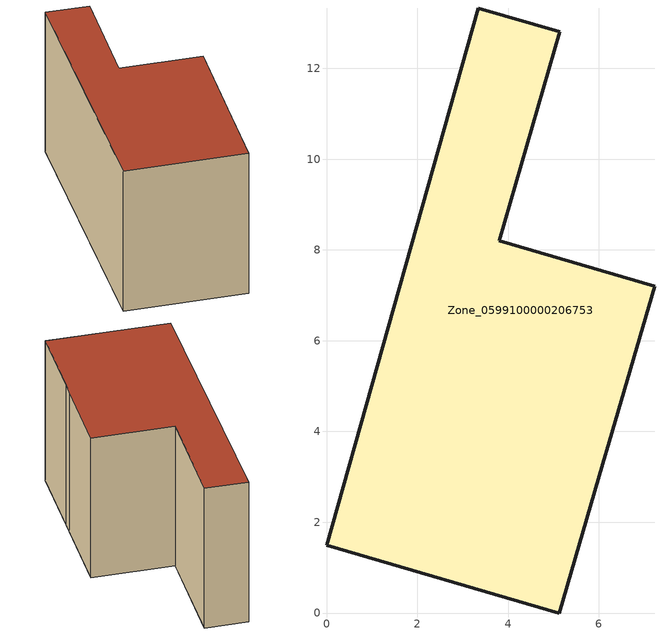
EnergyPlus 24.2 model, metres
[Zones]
Zone_0599100000206753
 floor ground (C_G): 0,1.49 3.34,13.33 5.14,12.81 3.8,8.2 7.23,7.2 6.23,3.78 6.09,3.29 5.12,0 z0
 wall outside (C_F): 3.34,13.33 0,1.49 5.12,0 6.09,3.29 6.23,3.78 7.23,7.2 3.8,8.2 5.14,12.81 3.34,13.33 z0:6.87
 roof outside (C_R): 5.12,0 6.09,3.29 6.23,3.78 7.23,7.2 3.8,8.2 5.14,12.81 3.34,13.33 0,1.49 z6.87
[BUILDING]
Pand.0599100000206753: North Axis=0; Terrain=City; Loads Convergence Tolerance Value=0.04; Temperature Convergence Tolerance Value=0.4; Solar Distribution=FullExterior; Maximum Number of Warmup Days=25; Minimum Number of Warmup Days=1
[Site:Location]
Rotterdam.The.Hague.AP_ZH_NLD Design_Conditions: Latitude=51.96; Longitude=4.45; Time Zone=1; Elevation=-4.5
[SITE:GROUNDTEMPERATURE:BUILDINGSURFACE]
18, 18, 18, 18, 18, 18, 18, 18, 18, 18, 18, 18
[MATERIAL] Thermal Absorptance=0.9; Solar Absorptance=0.7; Visible Absorptance=0.7
Name | Roughness | Thickness | Conductivity | Density | Specific Heat
G.TC.1946 | MediumSmooth | 0.15 | 1 | 540 | 1210
F.TC.1946 | Rough | 0.3 | 0.857143 | 1920 | 840
R.TC.1946 | MediumRough | 0.2 | 0.909091 | 1500 | 1000
[CONSTRUCTION]
C_G: G.TC.1946
C_F: F.TC.1946
C_R: R.TC.1946
[ZONE]
Zone_0599100000206753: Type=1; Multiplier=1; Ceiling Height=Autocalculate; Volume=Autocalculate; Floor Area=autocalculate; Part of Total Floor Area=Yes
[ZONEINFILTRATION:DESIGNFLOWRATE]
Infil_Zone_0599100000206753: Zone or ZoneList or Space or SpaceList=Zone_0599100000206753; Schedule=AlwaysOn; Design Flow Rate Calculation Method=Flow/Area; Flow Rate per Floor Area=0.003; Constant Term Coefficient=1; Temperature Term Coefficient=0; Velocity Term Coefficient=0; Velocity Squared Term Coefficient=0
[HVACTEMPLATE:ZONE:IDEALLOADSAIRSYSTEM]
Zone_0599100000206753: Maximum Heating Supply Air Temperature=50; Minimum Cooling Supply Air Temperature=13; Maximum Heating Supply Air Humidity Ratio=0.0156; Minimum Cooling Supply Air Humidity Ratio=0.0077; Heating Limit=NoLimit; Cooling Limit=NoLimit; Dehumidification Control Type=ConstantSensibleHeatRatio; Cooling Sensible Heat Ratio=0.7; Dehumidification Setpoint=60; Humidification Control Type=None; Humidification Setpoint=30; Outdoor Air Method=None; Outdoor Air Flow Rate per Person=0.00944; Outdoor Air Flow Rate per Zone Floor Area=0; Outdoor Air Flow Rate per Zone=0; Demand Controlled Ventilation Type=None; Outdoor Air Economizer Type=NoEconomizer; Heat Recovery Type=None; Sensible Heat Recovery Effectiveness=0.7; Latent Heat Recovery Effectiveness=0.65
[ZONECONTROL:THERMOSTAT]
ThermostatControl_Zone_0599100000206753: Zone or ZoneList=Zone_0599100000206753; Control Type Schedule=DualSetpointControlType; Control 1=Thermostat_Zone_0599100000206753; Temperature Difference Between Cutout And Setpoint=0
[THERMOSTATSETPOINT:DUALSETPOINT]
Thermostat_Zone_0599100000206753: Heating Setpoint Temperature Schedule=HeatingSetpoint_Zone_0599100000206753; Cooling Setpoint Temperature Schedule=CoolingSetpoint_Zone_0599100000206753
[SCHEDULE:COMPACT]
HeatingSetpoint_Zone_0599100000206753: Through: 12/31, For: AllDays, Until: 24:00, 21
CoolingSetpoint_Zone_0599100000206753: Through: 12/31, For: AllDays, Until: 24:00, 24
DualSetpointControlType: Through: 12/31, For: AllDays, Until: 24:00, 4
AlwaysOn: Through: 12/31, For: AllDays, Until: 24:00, 1
